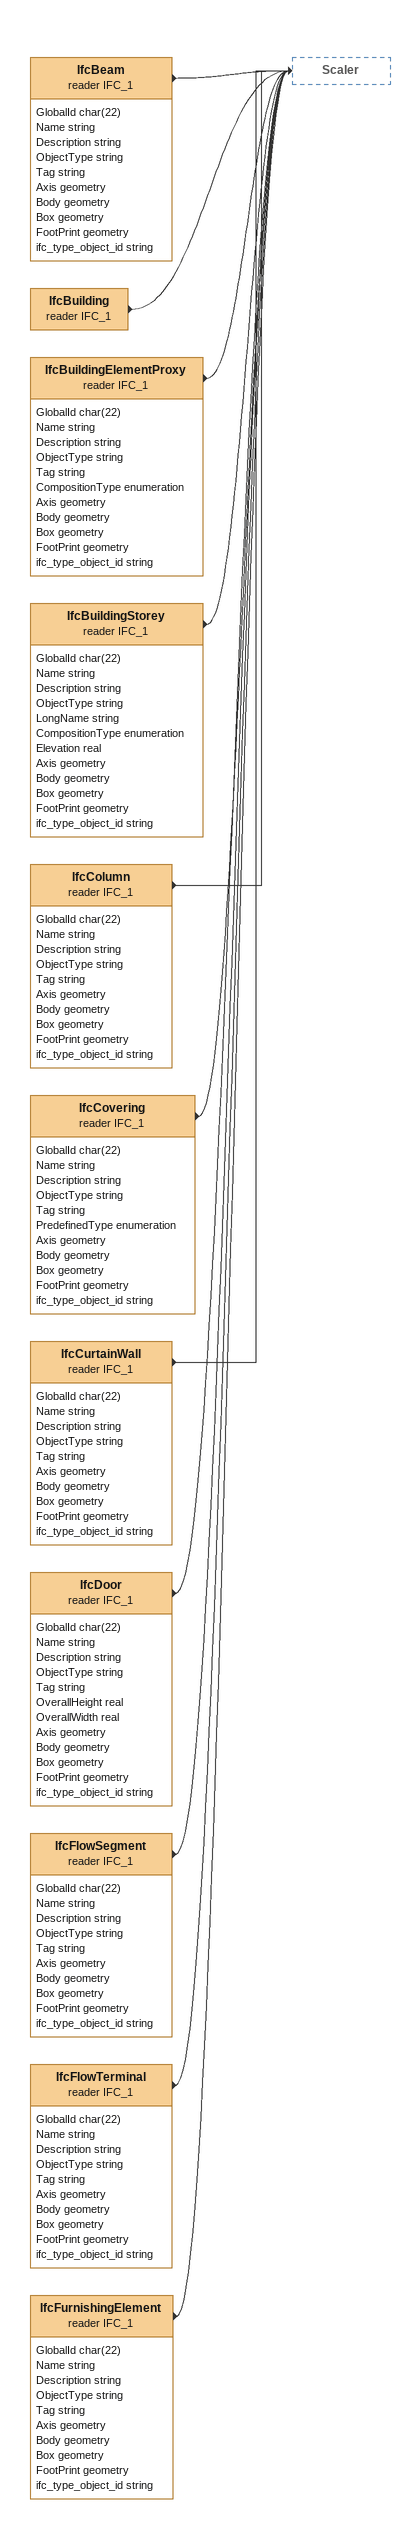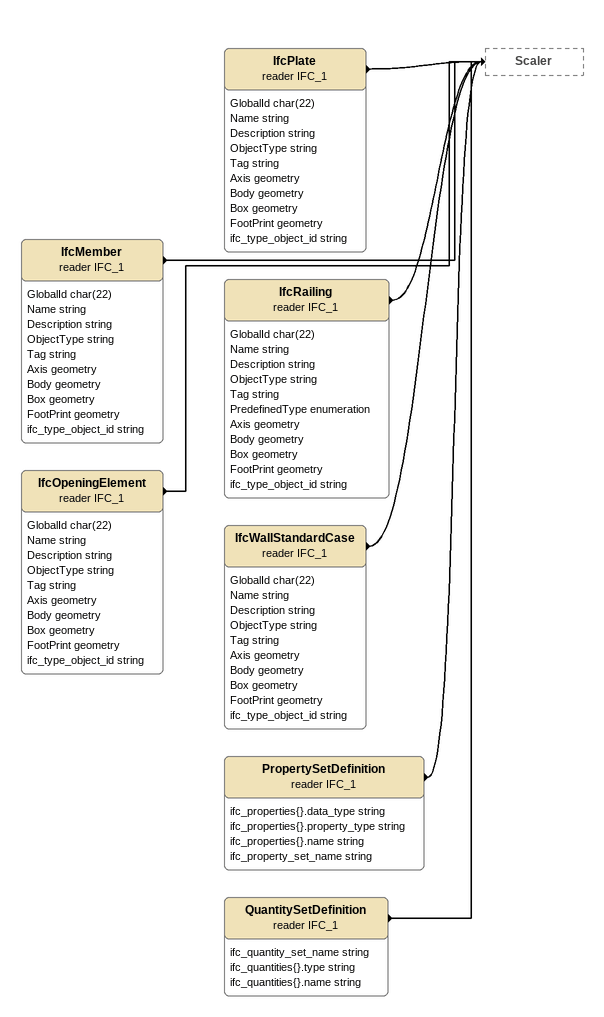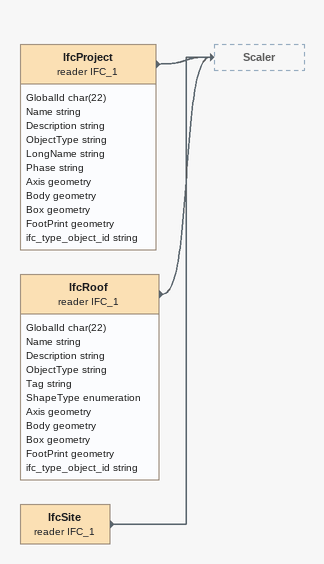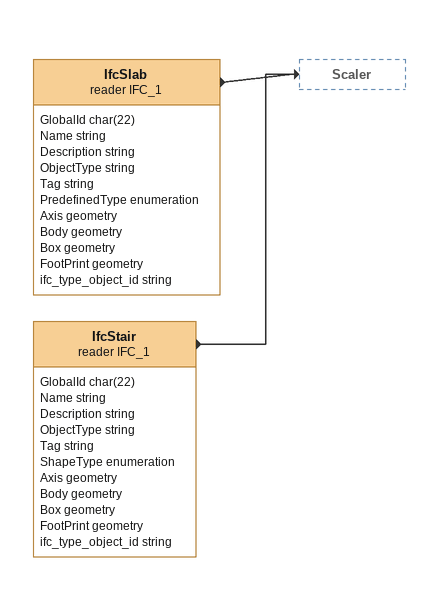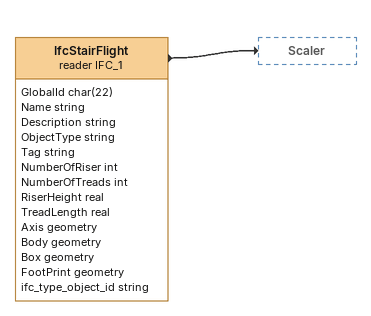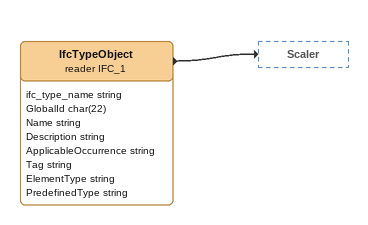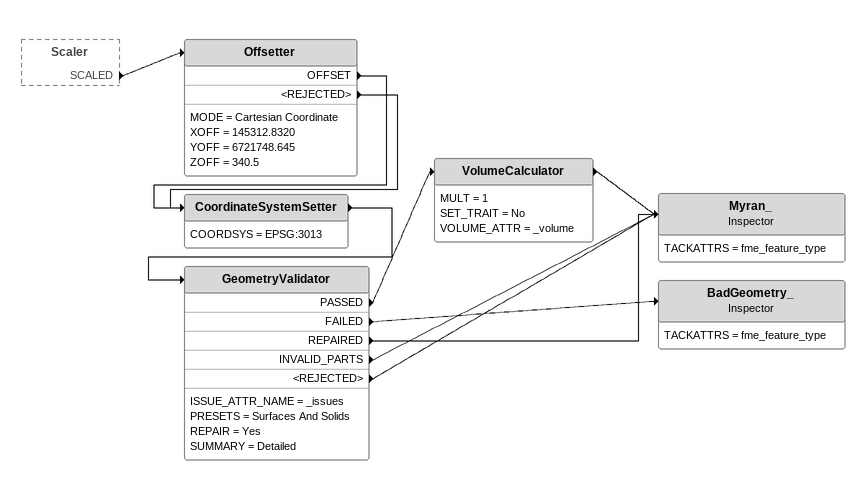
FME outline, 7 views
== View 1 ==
IfcBuildingElementProxy (reader IFC_1)
    attributes: GlobalId char(22), Name string, Description string, ObjectType string, Tag string, CompositionType enumeration, Axis geometry, Body geometry, Box geometry, FootPrint geometry, ifc_type_object_id string
    -> Scaler
IfcBeam (reader IFC_1)
    attributes: GlobalId char(22), Name string, Description string, ObjectType string, Tag string, Axis geometry, Body geometry, Box geometry, FootPrint geometry, ifc_type_object_id string
    -> Scaler
IfcBuilding (reader IFC_1)
    -> Scaler
IfcBuildingStorey (reader IFC_1)
    attributes: GlobalId char(22), Name string, Description string, ObjectType string, LongName string, CompositionType enumeration, Elevation real, Axis geometry, Body geometry, Box geometry, FootPrint geometry, ifc_type_object_id string
    -> Scaler
IfcColumn (reader IFC_1)
    attributes: GlobalId char(22), Name string, Description string, ObjectType string, Tag string, Axis geometry, Body geometry, Box geometry, FootPrint geometry, ifc_type_object_id string
    -> Scaler
IfcCovering (reader IFC_1)
    attributes: GlobalId char(22), Name string, Description string, ObjectType string, Tag string, PredefinedType enumeration, Axis geometry, Body geometry, Box geometry, FootPrint geometry, ifc_type_object_id string
    -> Scaler
IfcCurtainWall (reader IFC_1)
    attributes: GlobalId char(22), Name string, Description string, ObjectType string, Tag string, Axis geometry, Body geometry, Box geometry, FootPrint geometry, ifc_type_object_id string
    -> Scaler
IfcDoor (reader IFC_1)
    attributes: GlobalId char(22), Name string, Description string, ObjectType string, Tag string, OverallHeight real, OverallWidth real, Axis geometry, Body geometry, Box geometry, FootPrint geometry, ifc_type_object_id string
    -> Scaler
IfcFlowSegment (reader IFC_1)
    attributes: GlobalId char(22), Name string, Description string, ObjectType string, Tag string, Axis geometry, Body geometry, Box geometry, FootPrint geometry, ifc_type_object_id string
    -> Scaler
IfcFlowTerminal (reader IFC_1)
    attributes: GlobalId char(22), Name string, Description string, ObjectType string, Tag string, Axis geometry, Body geometry, Box geometry, FootPrint geometry, ifc_type_object_id string
    -> Scaler
IfcFurnishingElement (reader IFC_1)
    attributes: GlobalId char(22), Name string, Description string, ObjectType string, Tag string, Axis geometry, Body geometry, Box geometry, FootPrint geometry, ifc_type_object_id string
    -> Scaler

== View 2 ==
IfcMember (reader IFC_1)
    attributes: GlobalId char(22), Name string, Description string, ObjectType string, Tag string, Axis geometry, Body geometry, Box geometry, FootPrint geometry, ifc_type_object_id string
    -> Scaler
IfcOpeningElement (reader IFC_1)
    attributes: GlobalId char(22), Name string, Description string, ObjectType string, Tag string, Axis geometry, Body geometry, Box geometry, FootPrint geometry, ifc_type_object_id string
    -> Scaler
IfcRailing (reader IFC_1)
    attributes: GlobalId char(22), Name string, Description string, ObjectType string, Tag string, PredefinedType enumeration, Axis geometry, Body geometry, Box geometry, FootPrint geometry, ifc_type_object_id string
    -> Scaler
IfcWallStandardCase (reader IFC_1)
    attributes: GlobalId char(22), Name string, Description string, ObjectType string, Tag string, Axis geometry, Body geometry, Box geometry, FootPrint geometry, ifc_type_object_id string
    -> Scaler
PropertySetDefinition (reader IFC_1)
    attributes: ifc_properties{}.data_type string, ifc_properties{}.property_type string, ifc_properties{}.name string, ifc_property_set_name string
    -> Scaler
QuantitySetDefinition (reader IFC_1)
    attributes: ifc_quantity_set_name string, ifc_quantities{}.type string, ifc_quantities{}.name string
    -> Scaler
IfcPlate (reader IFC_1)
    attributes: GlobalId char(22), Name string, Description string, ObjectType string, Tag string, Axis geometry, Body geometry, Box geometry, FootPrint geometry, ifc_type_object_id string
    -> Scaler

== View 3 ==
IfcProject (reader IFC_1)
    attributes: GlobalId char(22), Name string, Description string, ObjectType string, LongName string, Phase string, Axis geometry, Body geometry, Box geometry, FootPrint geometry, ifc_type_object_id string
    -> Scaler
IfcRoof (reader IFC_1)
    attributes: GlobalId char(22), Name string, Description string, ObjectType string, Tag string, ShapeType enumeration, Axis geometry, Body geometry, Box geometry, FootPrint geometry, ifc_type_object_id string
    -> Scaler
IfcSite (reader IFC_1)
    -> Scaler

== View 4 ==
IfcSlab (reader IFC_1)
    attributes: GlobalId char(22), Name string, Description string, ObjectType string, Tag string, PredefinedType enumeration, Axis geometry, Body geometry, Box geometry, FootPrint geometry, ifc_type_object_id string
    -> Scaler
IfcStair (reader IFC_1)
    attributes: GlobalId char(22), Name string, Description string, ObjectType string, Tag string, ShapeType enumeration, Axis geometry, Body geometry, Box geometry, FootPrint geometry, ifc_type_object_id string
    -> Scaler

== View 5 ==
IfcStairFlight (reader IFC_1)
    attributes: GlobalId char(22), Name string, Description string, ObjectType string, Tag string, NumberOfRiser int, NumberOfTreads int, RiserHeight real, TreadLength real, Axis geometry, Body geometry, Box geometry, FootPrint geometry, ifc_type_object_id string
    -> Scaler

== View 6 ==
IfcTypeObject (reader IFC_1)
    attributes: ifc_type_name string, GlobalId char(22), Name string, Description string, ApplicableOccurrence string, Tag string, ElementType string, PredefinedType string
    -> Scaler

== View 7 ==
Scaler [outside]
    SCALED -> Offsetter
Offsetter
    MODE = Cartesian Coordinate
    XOFF = 145312.8320
    YOFF = 6721748.645
    ZOFF = 340.5
    OFFSET -> CoordinateSystemSetter
    <REJECTED> -> CoordinateSystemSetter
CoordinateSystemSetter
    COORDSYS = EPSG:3013
    -> GeometryValidator
GeometryValidator
    ISSUE_ATTR_NAME = _issues
    PRESETS = Surfaces And Solids
    REPAIR = Yes
    SUMMARY = Detailed
    PASSED -> VolumeCalculator
    FAILED -> BadGeometry_
    REPAIRED -> Myran_
    INVALID_PARTS -> Myran_
    <REJECTED> -> Myran_
VolumeCalculator
    MULT = 1
    SET_TRAIT = No
    VOLUME_ATTR = _volume
    -> Myran_
Myran_: Inspector
    TACKATTRS = fme_feature_type
BadGeometry_: Inspector
    TACKATTRS = fme_feature_type
